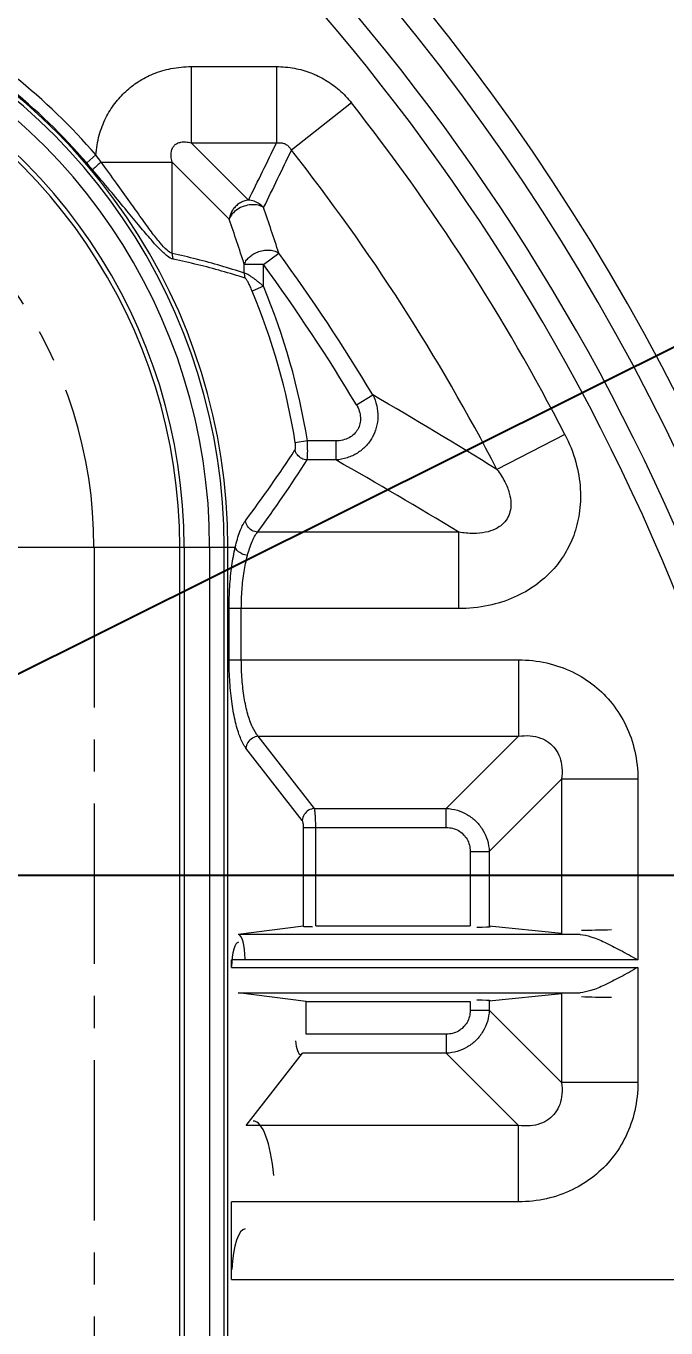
# Model space of a CAD drawing. Header units: millimetres. Extents: x 5536 to 6151, y 463 to 893.
# Drawn here: x 5791 to 5816.3, y 646.5 to 698.1 of the extents above; entities that cross this region are included whole.
import ezdxf

# ---------------------------------------------------------------- set-up
doc = ezdxf.new("R2010")
doc.units = ezdxf.units.MM
doc.header["$LTSCALE"] = 0.2
doc.linetypes.add('CENTER', pattern=[50.8, 31.75, -6.35, 6.35, -6.35])
doc.layers.get('0').update_dxf_attribs({"lineweight": 18})
doc.layers.add('poumianxian', color=2, linetype='Continuous', lineweight=18)
doc.layers.add('图层1', color=1, linetype='CENTER', lineweight=18)
doc.styles.add('標準', font='', dxfattribs={"width": 0.667})
doc.styles.get('標準').set_extended_font_data('pmingliu')
doc.dimstyles.new('11111111111', dxfattribs={"dimtxt": 4.5, "dimasz": 4.5, "dimexe": 1.25, "dimexo": 0.625, "dimtad": 1, "dimtoh": 1, "dimdsep": 46, "dimtxsty": '標準', "dimblk": '_CAXARROW', "dimcen": 0, "dimdle": 9, "dimclrd": 6, "dimclre": 6, "dimclrt": 2, "dimadec": 0, "dimazin": 0, "dimtfac": 0.707107, "dimtofl": 0, "dimtmove": 2, "dimatfit": 3, "dimfxl": 0, "dimfrac": 2, "dimtolj": 1, "dimarcsym": 0})
doc.dimstyles.new('222222', dxfattribs={"dimtxt": 4.5, "dimasz": 4.5, "dimexe": 1.25, "dimexo": 0.625, "dimtad": 1, "dimdsep": 46, "dimtxsty": '標準', "dimblk": '_CAXARROW', "dimcen": 0, "dimdle": 9, "dimclrd": 6, "dimclre": 6, "dimclrt": 2, "dimadec": 0, "dimazin": 0, "dimtfac": 0.707107, "dimtofl": 0, "dimtmove": 2, "dimatfit": 3, "dimfxl": 0, "dimfrac": 2, "dimtolj": 1, "dimarcsym": 0})
doc.dimstyles.new('ISO-25', dxfattribs={"dimtxt": 2.5, "dimasz": 2.5, "dimexe": 1.25, "dimexo": 0.625, "dimtad": 1, "dimdsep": 46, "dimtxsty": 'Standard', "dimblk": '_CAXARROW', "dimcen": 0, "dimdle": 5, "dimclrd": 4, "dimclre": 4, "dimclrt": 3, "dimadec": 0, "dimazin": 0, "dimtfac": 0.707107, "dimtofl": 0, "dimtmove": 2, "dimatfit": 3, "dimfxl": 0, "dimfrac": 2, "dimarcsym": 0})
doc.dimstyles.new('zhijing', dxfattribs={"dimtxt": 4.5, "dimasz": 4.5, "dimexe": 1.25, "dimexo": 0.625, "dimtad": 1, "dimtoh": 1, "dimdsep": 46, "dimtxsty": '標準', "dimblk": '_CAXARROW', "dimcen": 0, "dimdle": 9, "dimclrd": 6, "dimclre": 6, "dimclrt": 2, "dimadec": 0, "dimazin": 0, "dimtfac": 0.707107, "dimtofl": 0, "dimtmove": 2, "dimatfit": 3, "dimfxl": 0, "dimfrac": 2, "dimtolj": 1, "dimarcsym": 0})

# ---------------------------------------------------------------- blocks, each defined once
blk = doc.blocks.new('*X4')
at = {"layer": 'poumianxian'}
blk.add_hatch(color=6, dxfattribs=at).paths.add_polyline_path([(5815.182, 723.919), (5816.22, 722.836), (5812.452, 720.263)], flags=0)
at = {"layer": 'poumianxian', "color": 6, "lineweight": -2}
blk.add_line((5838.466, 745.204), (5815.701, 723.377), dxfattribs=at)
at = {"layer": 'poumianxian', "insert": (5828.219, 739.866), "char_height": 4.5, "width": 64.97647, "attachment_point": 5, "rotation": 43.7937, "style": '標準'}
blk.add_mtext('\\T1.004;%%C201.68%%P0.5', dxfattribs=at)
blk = doc.blocks.new('_CAXARROW')
blk.add_hatch(color=0).paths.add_polyline_path([(0, 0), (-1, 0.125), (-1, -0.125)], flags=0)
blk = doc.blocks.new('*X11')
at = {"layer": 'poumianxian'}
for points in [[(5855.245, 699.493), (5856.745, 699.493), (5855.995, 703.993)], [(5855.245, 648.974), (5856.745, 648.974), (5855.995, 644.474)]]:
    blk.add_hatch(color=6, dxfattribs=at).paths.add_polyline_path(points, flags=0)
at = {"layer": 'poumianxian', "color": 6, "lineweight": -2}
for p, q in [((5747.689, 703.993), (5857.245, 703.993)), ((5855.995, 699.493), (5855.995, 648.974)), ((5747.177, 644.474), (5857.245, 644.474))]:
    blk.add_line(p, q, dxfattribs=at)
at = {"layer": 'poumianxian', "color": 2, "insert": (5852.728, 674.233), "char_height": 4.5, "width": 49.57878, "attachment_point": 5, "rotation": 90, "style": '標準'}
blk.add_mtext('\\T1.004;59.52%%P0.3', dxfattribs=at)
blk = doc.blocks.new('*X71')
at = {"layer": 'poumianxian'}
for points in [[(5848.402, 659.974), (5849.902, 659.974), (5849.152, 664.474)], [(5848.402, 648.974), (5849.902, 648.974), (5849.152, 644.474)]]:
    blk.add_hatch(color=6, dxfattribs=at).paths.add_polyline_path(points, flags=0)
at = {"layer": 'poumianxian', "color": 6, "lineweight": -2}
for p, q in [((5780.627, 664.474), (5850.402, 664.474)), ((5849.152, 659.974), (5849.152, 648.974)), ((5780.627, 644.474), (5850.402, 644.474))]:
    blk.add_line(p, q, dxfattribs=at)
at = {"layer": 'poumianxian', "color": 2, "insert": (5845.914, 655.586), "char_height": 4.5, "width": 33.87493, "attachment_point": 5, "rotation": 90, "style": '標準'}
blk.add_mtext('\\T1.004;20%%P0.3', dxfattribs=at)
blk = doc.blocks.new('*X72')
at = {"layer": 'poumianxian'}
blk.add_hatch(color=6, dxfattribs=at).paths.add_polyline_path([(5778.832, 667.391), (5779.501, 666.048), (5775.139, 664.712)], flags=0)
at = {"layer": 'poumianxian', "color": 6, "lineweight": -2}
for p, q in [((5824.347, 689.241), (5779.166, 666.72)), ((5847.187, 689.241), (5824.347, 689.241))]:
    blk.add_line(p, q, dxfattribs=at)
at = {"layer": 'poumianxian', "color": 2, "insert": (5840.006, 692.371), "char_height": 4.5, "width": 45.40969, "attachment_point": 5, "style": '標準'}
blk.add_mtext('\\T1.004;2X%%C1.07', dxfattribs=at)
blk = doc.blocks.new('*X78')
at = {"layer": 'poumianxian'}
blk.add_hatch(color=6, dxfattribs=at).paths.add_polyline_path([(5827.51, 710.522), (5828.348, 709.277), (5824.196, 707.386)], flags=0)
at = {"layer": 'poumianxian', "color": 6, "lineweight": -2}
blk.add_line((5850.063, 724.801), (5827.929, 709.899), dxfattribs=at)
at = {"layer": 'poumianxian', "color": 2, "insert": (5839.054, 721.293), "char_height": 4.5, "width": 64.97647, "attachment_point": 5, "rotation": 33.95, "style": '標準'}
blk.add_mtext('\\T1.004;%%C203.82%%P0.5', dxfattribs=at)

msp = doc.modelspace()

# ---------------------------------------------------------------- linework, layer by layer
for p, q in [((5797.509, 696.507), (5797.509, 693.482)), ((5797.509, 696.507), (5800.884, 696.507)), ((5800.884, 696.507), (5800.884, 693.482)), ((5803.854, 695.066), (5801.478, 693.194)), ((5797.509, 693.482), (5800.884, 693.482)), ((5799.775, 691.216), (5797.509, 693.482)), ((5793.736, 693.005), (5793.37, 692.69)), ((5793.943, 692.725), (5796.753, 692.725)), ((5796.752, 689.103), (5796.753, 692.725)), ((5799.018, 690.46), (5796.753, 692.725)), ((5800.368, 688.673), (5800.979, 689.118)), ((5800.368, 688.673), (5799.611, 688.673)), ((5799.611, 688.324), (5799.611, 688.673)), ((5800.368, 687.803), (5800.368, 688.673)), ((5800.368, 687.803), (5799.922, 687.617)), ((5804.05, 683.113), (5804.698, 683.502)), ((5812.304, 681.934), (5809.615, 680.548)), ((5802.107, 681.681), (5801.631, 681.605)), ((5803.239, 681.681), (5802.107, 681.681)), ((5803.239, 681.681), (5803.239, 680.924)), ((5803.239, 680.924), (5802.096, 680.924)), ((5808.102, 678.066), (5800.138, 678.066)), ((5808.102, 675.04), (5808.102, 678.066)), ((5789.09, 677.474), (5798.238, 677.474)), ((5797.054, 633.474), (5797.054, 677.474)), ((5797.231, 677.474), (5797.231, 633.474)), ((5798.238, 677.474), (5799.254, 677.473)), ((5798.238, 677.474), (5798.238, 633.474)), ((5798.816, 633.474), (5798.816, 677.474)), ((5798.964, 633.474), (5798.964, 677.474)), ((5808.102, 675.04), (5799.01, 675.04)), ((5799.01, 673.007), (5799.01, 675.04)), ((5799.493, 673.007), (5799.493, 675.04)), ((5799.01, 673.007), (5810.467, 673.007)), ((5810.467, 673.007), (5810.467, 669.982)), ((5800.161, 669.982), (5810.467, 669.982)), ((5802.386, 667.123), (5800.161, 669.982)), ((5807.608, 667.123), (5810.467, 669.982)), ((5801.903, 666.65), (5799.678, 669.509)), ((5809.31, 665.421), (5812.169, 668.28)), ((5815.194, 668.28), (5812.169, 668.28)), ((5812.169, 668.28), (5812.169, 662.165)), ((5815.194, 668.28), (5815.194, 661.124)), ((5802.386, 667.123), (5807.608, 667.123)), ((5807.608, 666.367), (5807.608, 667.123)), ((5801.957, 666.367), (5807.608, 666.367)), ((5801.957, 662.461), (5801.957, 666.367)), ((5802.44, 662.474), (5802.44, 666.367)), ((5808.554, 665.421), (5809.31, 665.421)), ((5808.554, 665.421), (5808.554, 662.474)), ((5809.31, 665.421), (5809.31, 662.455)), ((5801.957, 662.461), (5799.368, 662.123)), ((5802.44, 662.474), (5808.554, 662.474)), ((5812.169, 662.165), (5809.31, 662.455)), ((5812.904, 662.123), (5799.368, 662.123)), ((5815.194, 661.124), (5799.109, 661.124)), ((5799.109, 660.824), (5799.109, 661.124)), ((5799.109, 660.824), (5815.194, 660.824)), ((5815.194, 660.824), (5815.194, 656.268)), ((5799.368, 659.824), (5812.904, 659.824)), ((5802.056, 659.474), (5799.368, 659.824)), ((5812.169, 659.782), (5809.31, 659.493)), ((5812.169, 659.782), (5812.169, 656.268)), ((5802.056, 659.474), (5808.554, 659.474)), ((5802.056, 658.181), (5802.056, 659.474)), ((5808.554, 659.474), (5808.554, 659.126)), ((5808.554, 659.126), (5809.31, 659.126)), ((5809.31, 659.493), (5809.31, 659.126)), ((5809.31, 659.126), (5812.169, 656.268)), ((5807.608, 658.181), (5802.056, 658.181)), ((5807.608, 658.181), (5807.608, 657.424)), ((5799.687, 654.566), (5801.912, 657.424)), ((5807.608, 657.424), (5801.912, 657.424)), ((5807.608, 657.424), (5810.467, 654.566)), ((5815.194, 656.268), (5812.169, 656.268)), ((5810.467, 654.566), (5799.687, 654.566)), ((5810.467, 651.54), (5810.467, 654.566)), ((5810.467, 651.54), (5799.109, 651.54)), ((5799.109, 648.465), (5799.109, 651.54)), ((5799.109, 648.465), (5822.662, 648.465))]:
    msp.add_line(p, q)
for centre, radius, start, end in [((5739.661, 650.474), 101.908, 285.36306, 61.55753), ((5739.661, 650.474), 101.608, 285.36306, 61.55753), ((5739.661, 650.474), 100.543, 285.48267, 61.32151), ((5739.661, 650.474), 100.842, 285.48267, 61.32151), ((5739.661, 644.474), 84.082, 2.75328, 87.82582), ((5739.661, 644.474), 83.097, 2.75328, 87.82582), ((5739.661, 650.474), 100.058, 357.42232, 46.93114), ((5739.661, 650.474), 100.358, 357.43002, 46.94031), ((5739.661, 644.474), 86.384, 1.13097, 61.7908), ((5739.661, 644.474), 85.399, 1.13094, 62.64721), ((5775.661, 677.474), 23.304, 0, 205), ((5775.661, 677.474), 23.155, 0, 205), ((5775.661, 677.474), 22.578, 0, 205), ((5775.661, 677.474), 21.57, 0, 205), ((5775.661, 677.474), 21.393, 0, 205), ((5775.661, 677.474), 23.832, 40.6703, 62.123), ((5775.661, 677.474), 23.349, 40.6705, 62.1233), ((5739.661, 644.474), 81.734, 27.27919, 38.24272), ((5488.293, 845.102), 347.422, 333.70856, 334.12452), ((5479.689, 847.774), 356.992, 333.93573, 334.34132), ((5739.661, 644.474), 78.708, 27.27917, 38.24272), ((5712.989, 623.595), 105.997, 40.48722, 40.68237), ((5749.429, 660.168), 55.15, 36.1818, 36.5428), ((5649.595, 639.352), 159.354, 18.19774, 18.88081), ((5648.533, 639.499), 158.879, 18.02941, 18.70838), ((5739.661, 644.474), 75.849, 30.96748, 36.05745), ((5739.661, 644.474), 75.093, 30.96749, 36.05745), ((5775.661, 677.474), 26.296, 9.0388, 22.688), ((5775.661, 677.474), 26.779, 9.039, 22.688), ((5715.122, 528.863), 178.71, 58.07874, 59.91785), ((5758.311, 709.5), 51.665, 323.1528, 326.9537), ((5757.581, 709.315), 52.798, 323.7103, 327.4712), ((5716.523, 527.836), 175.942, 58.63382, 60.471)]:
    msp.add_arc(centre, radius, start, end)
for centre, major_axis, ratio, start_param, end_param in [((5802.44, 662.456), (-0.5, 0), 0.034921, 0, 1.308997), ((5808.554, 662.446), (0.8, 0), 0.034921, 5.044002, 6.283185), ((5815.194, 662.201), (3.2, 0), 0.034921, 1.902409, 2.343964), ((5799.377, 660.824), (0, 1), 0.267949, 0, 1.53589), ((5799.377, 661.124), (0, -1), 0.267949, 1.605703, 3.141593), ((5815.194, 659.746), (3.2, 0), 0.034921, 3.939221, 4.380776), ((5808.554, 659.502), (0.8, 0), 0.034921, 0, 1.239184), ((5801.842, 658.181), (0, -0.8), 0.267949, 5.044002, 6.283185), ((5799.966, 651.54), (0, -3.2), 0.267949, 1.902409, 3.141593), ((5799.645, 648.465), (0, 2), 0.267949, 0, 1.369438)]:
    msp.add_ellipse(centre, major_axis=major_axis, ratio=ratio, start_param=start_param, end_param=end_param)
for points, knots in [([(5793.737, 693.005), (5793.754, 693.269), (5793.839, 693.776), (5794.101, 694.467), (5794.463, 695.051), (5794.9, 695.534), (5795.412, 695.929), (5796.016, 696.244), (5796.725, 696.458), (5797.241, 696.507), (5797.509, 696.507)], [0, 0, 0, 0, 15870.867656, 30571.389585, 44086.454938, 56824.090225, 69401.125628, 82698.985109, 97447.242233, 113539.592417, 113539.592417, 113539.592417, 113539.592417]), ([(5800.884, 696.507), (5801.123, 696.507), (5801.586, 696.464), (5802.241, 696.279), (5802.839, 695.988), (5803.388, 695.589), (5803.707, 695.253), (5803.854, 695.066)], [0, 0, 0, 0, 15617.049839, 30159.334115, 44237.752168, 58814.449023, 74295.79092, 74295.79092, 74295.79092, 74295.79092]), ([(5796.753, 692.725), (5796.732, 692.799), (5796.706, 692.937), (5796.712, 693.13), (5796.761, 693.284), (5796.846, 693.399), (5796.962, 693.478), (5797.112, 693.523), (5797.301, 693.528), (5797.436, 693.502), (5797.509, 693.482)], [0, 0, 0, 0, 18717.166498, 34007.48616, 46500.293633, 57427.691731, 68158.431583, 80231.950232, 95162.709402, 113614.327707, 113614.327707, 113614.327707, 113614.327707]), ([(5800.884, 693.482), (5800.934, 693.491), (5801.032, 693.498), (5801.171, 693.472), (5801.293, 693.413), (5801.399, 693.32), (5801.454, 693.239), (5801.478, 693.194)], [0, 0, 0, 0, 16163.891182, 30419.106336, 43963.569996, 58266.084577, 74303.456172, 74303.456172, 74303.456172, 74303.456172]), ([(5793.943, 692.725), (5793.892, 692.682), (5793.8, 692.602), (5793.688, 692.499), (5793.625, 692.44), (5793.605, 692.416)], [0, 0, 0, 0, 20971.378836, 37858.722261, 47756.45776, 47756.45776, 47756.45776, 47756.45776]), ([(5796.752, 689.103), (5796.676, 689.122), (5796.504, 689.265), (5796.242, 689.555), (5795.91, 689.99), (5795.515, 690.537), (5795.055, 691.186), (5794.526, 691.928), (5794.146, 692.45), (5793.943, 692.725)], [0, 0, 0, 0, 5148.970509, 13962.462715, 26041.602957, 40903.929912, 58317.033516, 78227.240153, 100708.718928, 100708.718928, 100708.718928, 100708.718928]), ([(5796.8, 688.874), (5796.716, 688.89), (5796.52, 689.026), (5796.219, 689.312), (5795.839, 689.738), (5795.389, 690.274), (5794.866, 690.91), (5794.265, 691.636), (5793.835, 692.147), (5793.605, 692.416)], [0, 0, 0, 0, 5447.317181, 14389.496503, 26481.981789, 41277.21799, 58580.945948, 78368.766109, 100708.446465, 100708.446465, 100708.446465, 100708.446465]), ([(5799.775, 691.216), (5799.713, 691.21), (5799.589, 691.181), (5799.419, 691.099), (5799.274, 690.985), (5799.164, 690.855), (5799.087, 690.721), (5799.039, 690.59), (5799.023, 690.503), (5799.018, 690.46)], [0, 0, 0, 0, 16294.903346, 32964.586289, 49243.018117, 64354.442265, 77564.204039, 89402.254386, 100770.855547, 100770.855547, 100770.855547, 100770.855547]), ([(5800.375, 690.919), (5800.326, 690.977), (5800.211, 691.08), (5800.003, 691.183), (5799.851, 691.212), (5799.775, 691.216)], [0, 0, 0, 0, 15837.230569, 31881.869796, 47815.754243, 47815.754243, 47815.754243, 47815.754243]), ([(5800.375, 690.919), (5800.311, 690.967), (5800.147, 691.03), (5799.878, 691.046), (5799.596, 690.988), (5799.337, 690.863), (5799.129, 690.687), (5799.046, 690.535), (5799.018, 690.46)], [0, 0, 0, 0, 12983.667413, 27743.211077, 43594.401109, 59449.531519, 74217.850092, 87209.146856, 87209.146856, 87209.146856, 87209.146856]), ([(5799.611, 688.324), (5799.302, 688.427), (5798.676, 688.623), (5797.722, 688.883), (5797.078, 689.033), (5796.752, 689.103)], [0, 0, 0, 0, 15784.157044, 31704.57466, 47802.857555, 47802.857555, 47802.857555, 47802.857555]), ([(5796.753, 689.103), (5796.752, 689.076), (5796.755, 689.024), (5796.771, 688.946), (5796.789, 688.897), (5796.8, 688.874)], [0, 0, 0, 0, 16034.388524, 31975.529901, 47794.053924, 47794.053924, 47794.053924, 47794.053924]), ([(5799.611, 688.673), (5799.622, 688.705), (5799.649, 688.765), (5799.701, 688.846), (5799.761, 688.915), (5799.825, 688.975), (5799.892, 689.028), (5799.965, 689.076), (5800.047, 689.12), (5800.139, 689.161), (5800.242, 689.195), (5800.352, 689.222), (5800.464, 689.237), (5800.574, 689.24), (5800.681, 689.232), (5800.785, 689.211), (5800.886, 689.176), (5800.95, 689.14), (5800.979, 689.118)], [0, 0, 0, 0, 13690.154574, 26822.472957, 39207.307562, 50948.010662, 62453.349396, 74223.911026, 86714.78676, 100307.182955, 115208.762828, 130964.988954, 146571.854711, 161445.420872, 175871.76421, 190194.502639, 204709.826958, 219669.283963, 219669.283963, 219669.283963, 219669.283963]), ([(5799.643, 688.128), (5799.335, 688.228), (5798.713, 688.416), (5797.764, 688.664), (5797.124, 688.807), (5796.8, 688.874)], [0, 0, 0, 0, 15787.123707, 31710.180699, 47803.877463, 47803.877463, 47803.877463, 47803.877463]), ([(5800.368, 687.803), (5800.332, 687.835), (5800.263, 687.895), (5800.162, 687.979), (5800.067, 688.054), (5799.976, 688.124), (5799.884, 688.184), (5799.795, 688.248), (5799.703, 688.289), (5799.642, 688.324), (5799.611, 688.324)], [0, 0, 0, 0, 17713.274349, 33784.978441, 48524.947892, 62419.670011, 75868.465566, 89289.884755, 102408.429956, 113725.687709, 113725.687709, 113725.687709, 113725.687709]), ([(5799.611, 688.324), (5799.611, 688.302), (5799.612, 688.257), (5799.622, 688.191), (5799.635, 688.148), (5799.643, 688.128)], [0, 0, 0, 0, 16045.506173, 31992.209526, 47821.076314, 47821.076314, 47821.076314, 47821.076314]), ([(5799.922, 687.617), (5799.909, 687.648), (5799.884, 687.706), (5799.847, 687.789), (5799.812, 687.863), (5799.778, 687.93), (5799.745, 687.991), (5799.712, 688.048), (5799.68, 688.093), (5799.657, 688.123), (5799.643, 688.128)], [0, 0, 0, 0, 19643.643717, 37092.155095, 52743.15013, 67127.788321, 80656.71628, 93510.511242, 105293.377262, 113723.627835, 113723.627835, 113723.627835, 113723.627835]), ([(5804.698, 683.502), (5804.767, 683.367), (5804.871, 683.082), (5804.917, 682.637), (5804.854, 682.205), (5804.689, 681.806), (5804.432, 681.459), (5804.093, 681.183), (5803.688, 680.993), (5803.391, 680.935), (5803.239, 680.924)], [0, 0, 0, 0, 14779.577755, 29125.355545, 43124.377408, 56927.646697, 70727.125066, 84722.228241, 99068.640707, 113858.84695, 113858.84695, 113858.84695, 113858.84695]), ([(5804.05, 683.113), (5804.098, 683.033), (5804.173, 682.868), (5804.221, 682.609), (5804.201, 682.359), (5804.113, 682.132), (5803.964, 681.94), (5803.76, 681.793), (5803.512, 681.701), (5803.332, 681.681), (5803.239, 681.681)], [0, 0, 0, 0, 15518.955991, 30019.914428, 43694.828895, 56910.436559, 70132.5292, 83816.133997, 98327.846439, 113851.944072, 113851.944072, 113851.944072, 113851.944072]), ([(5812.304, 681.934), (5812.484, 681.587), (5812.765, 680.882), (5812.95, 679.811), (5812.909, 678.822), (5812.687, 677.95), (5812.32, 677.192), (5811.814, 676.52), (5811.143, 675.926), (5810.286, 675.439), (5809.25, 675.113), (5808.496, 675.04), (5808.102, 675.04)], [0, 0, 0, 0, 16734.450799, 32167.666229, 46157.758232, 58735.939451, 70357.543589, 81961.992779, 94491.416351, 108415.725662, 123774.964111, 140581.746466, 140581.746466, 140581.746466, 140581.746466]), ([(5801.619, 681.326), (5801.626, 681.337), (5801.633, 681.359), (5801.639, 681.395), (5801.643, 681.434), (5801.643, 681.483), (5801.639, 681.541), (5801.634, 681.583), (5801.631, 681.605)], [0, 0, 0, 0, 11943.87354, 21169.899801, 33227.251333, 48372.095599, 66558.960773, 87305.340045, 87305.340045, 87305.340045, 87305.340045]), ([(5802.096, 680.924), (5802.023, 680.929), (5801.875, 680.972), (5801.701, 681.118), (5801.635, 681.255), (5801.619, 681.326)], [0, 0, 0, 0, 16011.343601, 32106.355816, 47861.54268, 47861.54268, 47861.54268, 47861.54268]), ([(5802.096, 680.924), (5802.099, 680.938), (5802.105, 680.97), (5802.112, 681.029), (5802.117, 681.11), (5802.12, 681.216), (5802.12, 681.349), (5802.117, 681.507), (5802.111, 681.621), (5802.107, 681.681)], [0, 0, 0, 0, 5408.101952, 13116.725753, 23746.231584, 37810.133404, 55542.76253, 76793.736144, 100894.488162, 100894.488162, 100894.488162, 100894.488162]), ([(5809.615, 680.548), (5809.731, 680.394), (5809.924, 680.094), (5810.113, 679.638), (5810.182, 679.229), (5810.148, 678.881), (5810.028, 678.591), (5809.827, 678.352), (5809.535, 678.163), (5809.142, 678.038), (5808.65, 677.997), (5808.293, 678.033), (5808.102, 678.066)], [0, 0, 0, 0, 19259.67373, 35647.443633, 49205.770362, 60436.613809, 70318.934542, 80174.853195, 91334.788106, 104807.816782, 121123.447068, 140543.861147, 140543.861147, 140543.861147, 140543.861147]), ([(5799.254, 677.473), (5799.304, 677.683), (5799.404, 678.044), (5799.561, 678.391), (5799.656, 678.517)], [0, 0, 0, 0, 19783.42226, 34274.379111, 34274.379111, 34274.379111, 34274.379111]), ([(5800.138, 678.066), (5800.059, 678.072), (5799.903, 678.122), (5799.725, 678.288), (5799.665, 678.441), (5799.656, 678.517)], [0, 0, 0, 0, 15996.365884, 32122.345757, 47853.290471, 47853.290471, 47853.290471, 47853.290471]), ([(5799.737, 677.145), (5799.788, 677.331), (5799.888, 677.651), (5800.045, 677.956), (5800.138, 678.066)], [0, 0, 0, 0, 19631.605817, 34278.507606, 34278.507606, 34278.507606, 34278.507606]), ([(5799.01, 675.04), (5799.01, 675.328), (5799.027, 675.895), (5799.106, 676.708), (5799.197, 677.229), (5799.254, 677.473)], [0, 0, 0, 0, 16899.771219, 33169.110221, 47849.847217, 47849.847217, 47849.847217, 47849.847217]), ([(5799.737, 677.145), (5799.662, 677.155), (5799.52, 677.195), (5799.347, 677.307), (5799.27, 677.418), (5799.254, 677.474)], [0, 0, 0, 0, 17768.771437, 34162.079986, 47852.932052, 47852.932052, 47852.932052, 47852.932052]), ([(5799.493, 675.04), (5799.493, 675.291), (5799.51, 675.782), (5799.589, 676.486), (5799.681, 676.935), (5799.737, 677.145)], [0, 0, 0, 0, 16942.836239, 33170.57649, 47855.053371, 47855.053371, 47855.053371, 47855.053371]), ([(5799.678, 669.509), (5799.583, 669.631), (5799.421, 669.965), (5799.245, 670.559), (5799.111, 671.298), (5799.028, 672.13), (5799.01, 672.711), (5799.01, 673.007)], [0, 0, 0, 0, 9592.79955, 22637.394457, 38405.605471, 56011.538502, 74387.710444, 74387.710444, 74387.710444, 74387.710444]), ([(5800.161, 669.982), (5800.068, 670.086), (5799.905, 670.372), (5799.728, 670.888), (5799.594, 671.526), (5799.511, 672.246), (5799.493, 672.749), (5799.493, 673.007)], [0, 0, 0, 0, 9936.450901, 23020.233883, 38653.375458, 56077.895298, 74393.507035, 74393.507035, 74393.507035, 74393.507035]), ([(5810.467, 673.007), (5810.842, 673.007), (5811.58, 672.928), (5812.606, 672.571), (5813.487, 672.017), (5814.209, 671.293), (5814.761, 670.412), (5815.115, 669.39), (5815.194, 668.654), (5815.194, 668.28)], [0, 0, 0, 0, 15306.777762, 29954.795691, 43868.52996, 57396.766244, 71270.31539, 85881.567049, 101131.388593, 101131.388593, 101131.388593, 101131.388593]), ([(5800.161, 669.982), (5800.081, 669.975), (5799.92, 669.921), (5799.741, 669.747), (5799.685, 669.588), (5799.678, 669.509)], [0, 0, 0, 0, 15997.132232, 32147.747128, 47878.986391, 47878.986391, 47878.986391, 47878.986391]), ([(5810.467, 669.982), (5810.62, 670.004), (5810.916, 670.018), (5811.331, 669.933), (5811.676, 669.752), (5811.941, 669.486), (5812.121, 669.142), (5812.205, 668.728), (5812.191, 668.432), (5812.169, 668.28)], [0, 0, 0, 0, 16366.425285, 31049.643595, 44306.197228, 56943.340662, 70161.857267, 84815.968924, 101136.552285, 101136.552285, 101136.552285, 101136.552285]), ([(5802.386, 667.123), (5802.305, 667.116), (5802.145, 667.063), (5801.966, 666.888), (5801.91, 666.729), (5801.903, 666.65)], [0, 0, 0, 0, 16008.365097, 32168.718715, 47907.03238, 47907.03238, 47907.03238, 47907.03238]), ([(5802.44, 666.367), (5802.44, 666.42), (5802.439, 666.53), (5802.434, 666.697), (5802.424, 666.861), (5802.41, 667.003), (5802.396, 667.089), (5802.386, 667.123)], [0, 0, 0, 0, 15575.267392, 32394.05931, 49150.478943, 63891.117111, 74455.920064, 74455.920064, 74455.920064, 74455.920064]), ([(5807.608, 667.123), (5807.756, 667.116), (5808.05, 667.067), (5808.456, 666.888), (5808.804, 666.617), (5809.075, 666.269), (5809.254, 665.862), (5809.303, 665.569), (5809.31, 665.421)], [0, 0, 0, 0, 14738.910011, 29299.182499, 43758.796102, 58216.458717, 72775.777934, 87502.962847, 87502.962847, 87502.962847, 87502.962847]), ([(5801.957, 666.367), (5801.957, 666.386), (5801.956, 666.428), (5801.951, 666.491), (5801.941, 666.553), (5801.926, 666.607), (5801.912, 666.638), (5801.903, 666.65)], [0, 0, 0, 0, 15207.43291, 31672.019469, 48204.044506, 63056.928772, 74451.876476, 74451.876476, 74451.876476, 74451.876476]), ([(5807.608, 666.367), (5807.693, 666.367), (5807.861, 666.346), (5808.093, 666.253), (5808.29, 666.103), (5808.44, 665.906), (5808.533, 665.674), (5808.554, 665.506), (5808.554, 665.421)], [0, 0, 0, 0, 14964.102567, 29477.504335, 43745.717486, 58029.120523, 72558.352863, 87503.759992, 87503.759992, 87503.759992, 87503.759992]), ([(5812.904, 662.123), (5813.051, 662.118), (5813.385, 662.037), (5813.911, 661.815), (5814.525, 661.498), (5814.961, 661.254), (5815.194, 661.124)], [0, 0, 0, 0, 10725.058154, 24610.0273, 41574.131188, 61011.177372, 61011.177372, 61011.177372, 61011.177372]), ([(5815.194, 660.824), (5814.961, 660.693), (5814.525, 660.449), (5813.911, 660.132), (5813.385, 659.911), (5813.051, 659.829), (5812.904, 659.824)], [0, 0, 0, 0, 19440.55623, 36405.780728, 50293.018674, 61019.456979, 61019.456979, 61019.456979, 61019.456979]), ([(5808.554, 659.126), (5808.554, 659.042), (5808.533, 658.874), (5808.44, 658.641), (5808.29, 658.444), (5808.093, 658.295), (5807.861, 658.201), (5807.693, 658.181), (5807.608, 658.181)], [0, 0, 0, 0, 14972.947195, 29494.927201, 43771.573669, 58063.419002, 72601.238932, 87555.479644, 87555.479644, 87555.479644, 87555.479644]), ([(5809.31, 659.126), (5809.303, 658.978), (5809.254, 658.685), (5809.075, 658.279), (5808.804, 657.93), (5808.456, 657.659), (5808.049, 657.481), (5807.756, 657.431), (5807.608, 657.424)], [0, 0, 0, 0, 14748.990705, 29319.221698, 43788.724968, 58256.275915, 72825.552987, 87562.810573, 87562.810573, 87562.810573, 87562.810573]), ([(5812.169, 656.268), (5812.191, 656.114), (5812.205, 655.818), (5812.12, 655.403), (5811.939, 655.059), (5811.673, 654.793), (5811.329, 654.614), (5810.915, 654.53), (5810.619, 654.543), (5810.467, 654.566)], [0, 0, 0, 0, 16383.860419, 31082.720749, 44353.396575, 57004.002349, 70236.600624, 84906.323296, 101244.29296, 101244.29296, 101244.29296, 101244.29296]), ([(5815.194, 656.268), (5815.194, 655.892), (5815.115, 655.154), (5814.758, 654.129), (5814.204, 653.247), (5813.48, 652.525), (5812.599, 651.973), (5811.577, 651.619), (5810.841, 651.54), (5810.467, 651.54)], [0, 0, 0, 0, 15328.611313, 29997.523139, 43931.103923, 57478.636851, 71371.975193, 86004.068306, 101275.642156, 101275.642156, 101275.642156, 101275.642156])]:
    msp.add_open_spline(points, degree=3, knots=knots)
at = {"layer": '图层1'}
msp.add_line((5793.664, 677.474), (5793.664, 633.474), dxfattribs=at)
msp.add_arc((5775.661, 677.474), 17.997, 0, 205, dxfattribs=at)

# ---------------------------------------------------------------- dimensions: what is measured, and where the dimension line sits
at = {"layer": 'poumianxian'}
for p1, p2, text, dimstyle, override, picture, middle in [((5666.869, 580.684), (5812.452, 720.263), '%%C201.68%%P0.5', 'ISO-25', {"dimtxt": 4.5, "dimasz": 4.5, "dimpost": '%%C<>', "dimtxsty": '標準', "dimsah": 1, "dimclrd": 6, "dimclre": 6, "dimclrt": 256, "dimtfill": 1, "dimtolj": 1}, '*X4', (5830.46, 737.528)), ((5655.125, 593.561), (5824.196, 707.386), '%%C203.82%%P0.5', '222222', {"dimpost": '%%C<>', "dimsah": 1, "dimtfill": 1}, '*X78', (5839.054, 721.293)), ((5774.183, 664.235), (5775.139, 664.712), '2X%%C1.07', 'zhijing', {"dimpost": '%%C<>', "dimsah": 1, "dimtfill": 1}, '*X72', (5840.006, 689.241))]:
    dim = msp.add_diameter_dim_2p(p1=p1, p2=p2, text=text, dimstyle=dimstyle, override=override, dxfattribs=at)
    dim.commit()
    dim.dimension.update_dxf_attribs({"geometry": picture, "text_midpoint": middle, "dimtype": 163})
for base, p1, p2, text, picture, middle in [((5855.995, 644.474), (5747.064, 703.993), (5746.552, 644.474), '59.52%%P0.3', '*X11', (5855.995, 674.233)), ((5849.152, 644.474), (5780.002, 664.474), (5780.002, 644.474), '20%%P0.3', '*X71', (5849.152, 655.586))]:
    dim = msp.add_linear_dim(base=base, p1=p1, p2=p2, angle=90, text=text, dimstyle='11111111111', override={"dimsah": 1, "dimtfill": 1}, dxfattribs=at)
    dim.commit()
    dim.dimension.update_dxf_attribs({"geometry": picture, "text_midpoint": middle})

doc.saveas('drawing.dxf')
